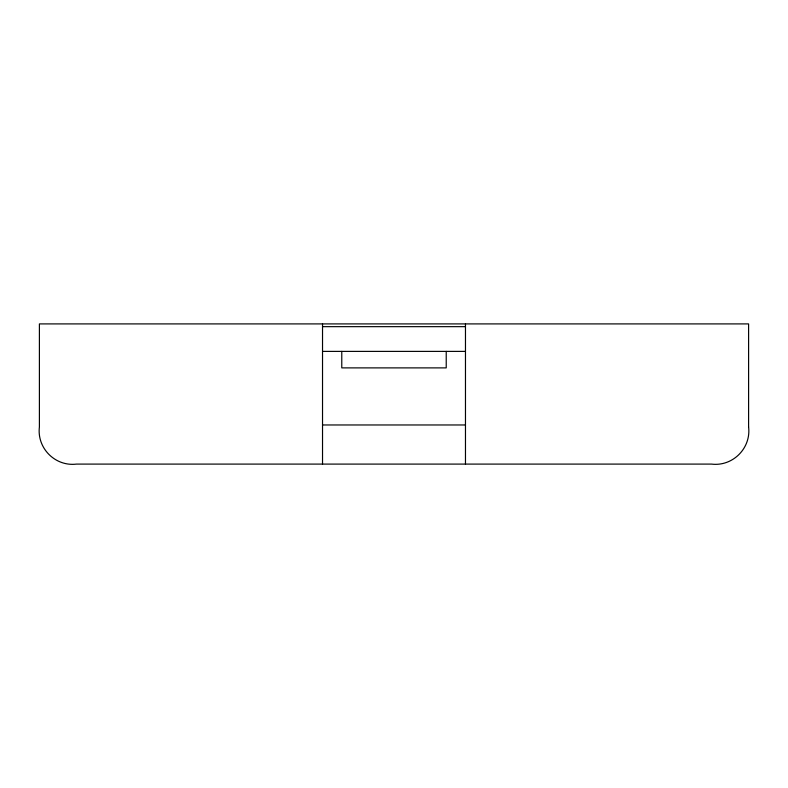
<?xml version="1.0" encoding="UTF-8"?>
<svg xmlns="http://www.w3.org/2000/svg" width="788" height="788" viewBox="0 0 788 788"><rect width="100%" height="100%" fill="white"/><g stroke="black" fill="none" stroke-linecap="round" stroke-linejoin="round"><path stroke-width="1.18" d="M322.528 326.656L465.472 326.656M322.528 351.389L465.472 351.389M322.528 424.968L465.472 424.968M465.472 323.907L465.472 464.093M446.225 351.389L446.225 367.888L341.775 367.888L341.775 351.389M322.528 323.907L322.528 464.093M748.6 426.988C751.22 448.224 732.732 466.713 711.495 464.093L76.505 464.093C55.268 466.713 36.78 448.224 39.4 426.988L39.4 323.907L748.6 323.907L748.6 426.988"/></g></svg>
